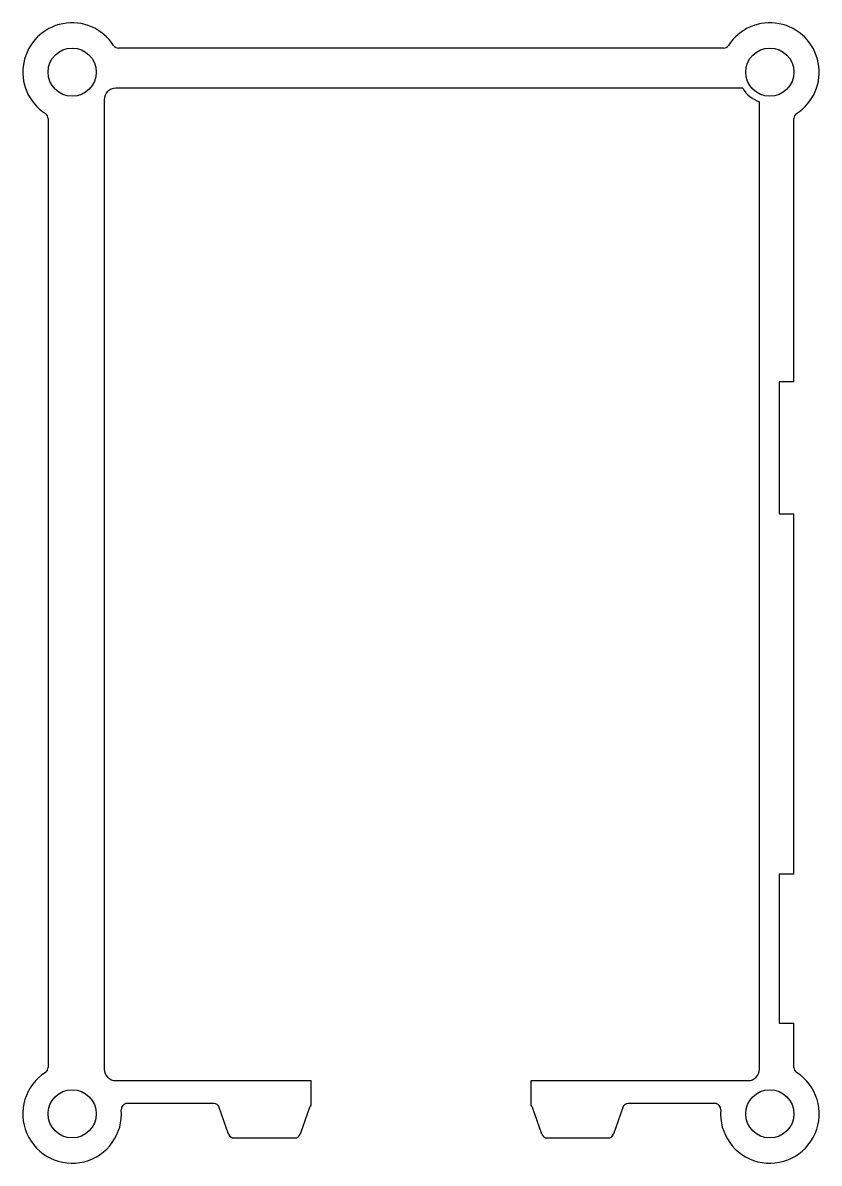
# Model space of a CAD drawing. Header units: millimetres. Extents: x -2.2 to 67.2, y -8.1 to 91.3.
import ezdxf

# ---------------------------------------------------------------- set-up
doc = ezdxf.new("R2010")
doc.units = ezdxf.units.MM

msp = doc.modelspace()

# ---------------------------------------------------------------- linework, layer by layer
at = {"color": 7, "linetype": 'Continuous', "lineweight": 25}
for p, q in [((58.865, 89.148), (6.135, 89.148)), ((60.537, 85.648), (5.9, 85.648)), ((4.9, 84.648), (4.9, 0.148)), ((62, 0.148), (62, 84.453)), ((0, 83.013), (0, 0.283)), ((65, 60.048), (65, 83.013)), ((65, 60.048), (63.7, 60.048)), ((63.7, 60.048), (63.7, 48.548)), ((63.7, 48.548), (65, 48.548)), ((65, 17.148), (65, 48.548)), ((65, 17.148), (63.7, 17.148)), ((63.7, 17.148), (63.7, 4.148)), ((63.7, 4.148), (65, 4.148)), ((65, 0.283), (65, 4.148)), ((5.9, -0.852), (22.9, -0.852)), ((22.9, -0.852), (22.9, -3)), ((42.1, -3), (42.1, -0.852)), ((42.1, -0.852), (61, -0.852)), ((14.45, -2.852), (6.883, -2.852)), ((58.117, -2.852), (50.55, -2.852)), ((15.735, -5.517), (14.922, -3.187)), ((22.783, -3.187), (21.969, -5.517)), ((43.031, -5.517), (42.217, -3.187)), ((50.078, -3.187), (49.265, -5.517)), ((16.207, -5.852), (21.497, -5.852)), ((43.503, -5.852), (48.793, -5.852))]:
    msp.add_line(p, q, dxfattribs=at)
for centre in [(2.1, 87.048), (62.9, 87.048), (2.1, -3.752), (62.9, -3.752)]:
    msp.add_circle(centre, 2.1, dxfattribs=at)
for centre, radius, start, end in [((2.1, 87.048), 4.3, 32.79717, 237.20283), ((62.9, 87.048), 4.3, 302.79717, 147.20283), ((6.135, 89.648), 0.5, 212.79717, 270), ((58.865, 89.648), 0.5, 270, 327.20283), ((5.9, 84.648), 1, 90, 180), ((62.9, 87.048), 2.747, 210.64347, 250.87316), ((-0.5, 83.013), 0.5, 360, 57.20283), ((65.5, 83.013), 0.5, 122.79717, 180), ((-0.5, 0.283), 0.5, 302.79717, 0), ((5.9, 0.148), 1, 180, 270), ((61, 0.148), 1, 270, 0), ((65.5, 0.283), 0.5, 180, 237.20283), ((2.1, -3.752), 4.3, 122.79717, 4.78019), ((62.9, -3.752), 4.3, 175.21981, 57.20283), ((6.883, -3.352), 0.5, 90, 184.78019), ((14.45, -3.352), 0.5, 19.24955, 90), ((50.55, -3.352), 0.5, 90, 160.75045), ((58.117, -3.352), 0.5, 355.21981, 90), ((23.255, -3.352), 0.5, 135.23593, 160.75045), ((41.745, -3.352), 0.5, 19.24955, 44.76407), ((16.207, -5.352), 0.5, 199.24955, 270), ((21.497, -5.352), 0.5, 270, 340.75045), ((43.503, -5.352), 0.5, 199.24955, 270), ((48.793, -5.352), 0.5, 270, 340.75045)]:
    msp.add_arc(centre, radius, start, end, dxfattribs=at)

doc.saveas('drawing.dxf')
